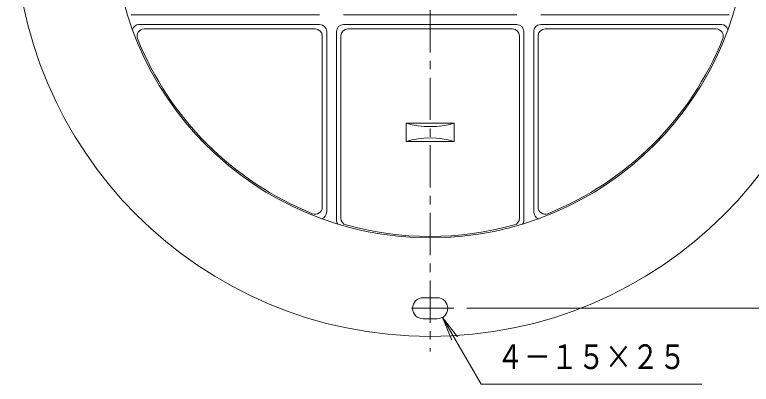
# Model space of a CAD drawing. Units: millimetres, scale not verified. Extents: x -589 to 461, y -801 to 845.
# Drawn here: x -415 to 108, y -64 to 198 of the extents above; entities that cross this region are included whole.
import ezdxf
from ezdxf.enums import TextEntityAlignment as Align

# ---------------------------------------------------------------- set-up
doc = ezdxf.new("R2010")
doc.units = ezdxf.units.MM
doc.header["$LTSCALE"] = 6
doc.linetypes.add('CHAIN1', pattern=[8, 5, -1, 1, -1])
for name, color, linetype, lineweight in [('0-1_躯体', 2, 'Continuous', 18), ('0-2_仕上', 3, 'Continuous', 18), ('0-4_その他', 7, 'Continuous', 18), ('0-5_寸法', 7, 'Continuous', 18)]:
    doc.layers.add(name, color=color, linetype=linetype, lineweight=lineweight)
doc.styles.add('ＭＳ ゴシック', font='')
doc.styles.get('ＭＳ ゴシック').set_extended_font_data('MS Gothic')

msp = doc.modelspace()

# ---------------------------------------------------------------- linework, layer by layer
at = {"layer": '0-1_躯体'}
for p, q in [((-114.99, -2.932), (-124.99, -2.932)), ((-114.99, -17.932), (-124.99, -17.932))]:
    msp.add_line(p, q, dxfattribs=at)
for centre, radius, start, end in [((-119.99, 264.568), 295, 180, 179.99985), ((-119.99, 264.568), 225, 180, 0), ((-124.99, -10.432), 7.5, 90, 270), ((-114.99, -10.432), 7.5, 270, 90)]:
    msp.add_arc(centre, radius, start, end, dxfattribs=at)
at = {"layer": '0-2_仕上', "linetype": 'CHAIN1'}
for p, q in [((-119.99, 585.306), (-119.99, -41.246)), ((-103.22, -10.432), (-136.76, -10.432))]:
    msp.add_line(p, q, dxfattribs=at)
at = {"layer": '0-2_仕上'}
for p, q in [((-198.485, 198.068), (-332.281, 198.068)), ((-181.485, 198.068), (-58.494, 198.068)), ((-41.494, 198.068), (92.301, 198.068)), ((-198.485, 191.068), (-327.005, 191.068)), ((-181.485, 191.068), (-58.494, 191.068)), ((-41.494, 191.068), (87.025, 191.068)), ((-201.612, 187.951), (-323.166, 187.951)), ((-193.485, 186.068), (-193.485, 57.957)), ((-186.485, 186.068), (-186.485, 52.276)), ((-178.368, 187.951), (-61.612, 187.951)), ((-53.494, 186.068), (-53.494, 52.276)), ((-46.494, 186.068), (-46.494, 57.957)), ((-38.368, 187.951), (83.187, 187.951)), ((-196.612, 182.951), (-196.612, 61.394)), ((-183.368, 182.951), (-183.368, 53.537)), ((-56.612, 182.951), (-56.612, 53.537)), ((-43.368, 182.951), (-43.368, 61.394))]:
    msp.add_line(p, q, dxfattribs=at)
for points in [[(-136.99, 121.068), (-102.99, 121.068), (-102.99, 108.069)], [(-136.99, 121.068), (-136.99, 108.069), (-102.99, 108.069)]]:
    msp.add_lwpolyline(points, dxfattribs=at)
for centre, radius, start, end in [((-326.599, 186.068), 5, 90, 163.16383), ((-198.485, 186.068), 5, 0, 90), ((-181.485, 186.068), 5, 90, 180), ((-58.494, 186.068), 5, 0, 90), ((-41.494, 186.068), 5, 90, 180), ((86.62, 186.068), 5, 16.83617, 90), ((-323.166, 182.951), 5, 90, 201.88554), ((-201.612, 182.951), 5, 0, 90), ((-178.368, 182.951), 5, 90, 180), ((-61.612, 182.951), 5, 0, 90), ((-38.368, 182.951), 5, 90, 180), ((83.187, 182.951), 5, 338.11446, 90), ((-119.99, 264.568), 223.957, 201.88562, 248.11305), ((-119.99, 264.568), 223.957, 291.88695, 338.11438), ((-119.99, 177.62), 59.052, 253.26866, 286.73134), ((-119.99, 51.517), 59.052, 73.26866, 106.73134), ((-201.612, 61.394), 5, 248.11319, 0), ((-198.485, 57.957), 5, 286.8365, 0), ((-41.494, 57.957), 5, 180, 253.1635), ((-38.368, 61.394), 5, 180, 291.88681), ((-178.368, 53.537), 5, 180, 254.53673), ((-61.612, 53.537), 5, 285.46327, 0), ((-181.485, 52.276), 5, 180, 216.20912), ((-119.99, 264.568), 223.957, 254.5368, 285.4632), ((-58.494, 52.276), 5, 323.79121, 0)]:
    msp.add_arc(centre, radius, start, end, dxfattribs=at)
at = {"layer": '0-4_その他'}
msp.add_line((-93.936, -10.432), (268.245, -10.432), dxfattribs=at)
at = {"layer": '0-5_寸法'}
for q in [(-100.587, -30.81), (-104.543, -33.095)]:
    msp.add_line((-111.24, -16.927), q, dxfattribs=at)
msp.add_lwpolyline([(-111.24, -16.927), (-83.813, -64.432), (72.895, -64.432)], dxfattribs=at)

# ---------------------------------------------------------------- texts
at = {"layer": '0-5_寸法', "color": 6, "style": 'ＭＳ ゴシック', "width": 0.8}
msp.add_text('４－１５×２５', height=17.6, dxfattribs=at).set_placement((-72.713, -58.932), align=Align.BOTTOM_LEFT)

doc.saveas('drawing.dxf')
